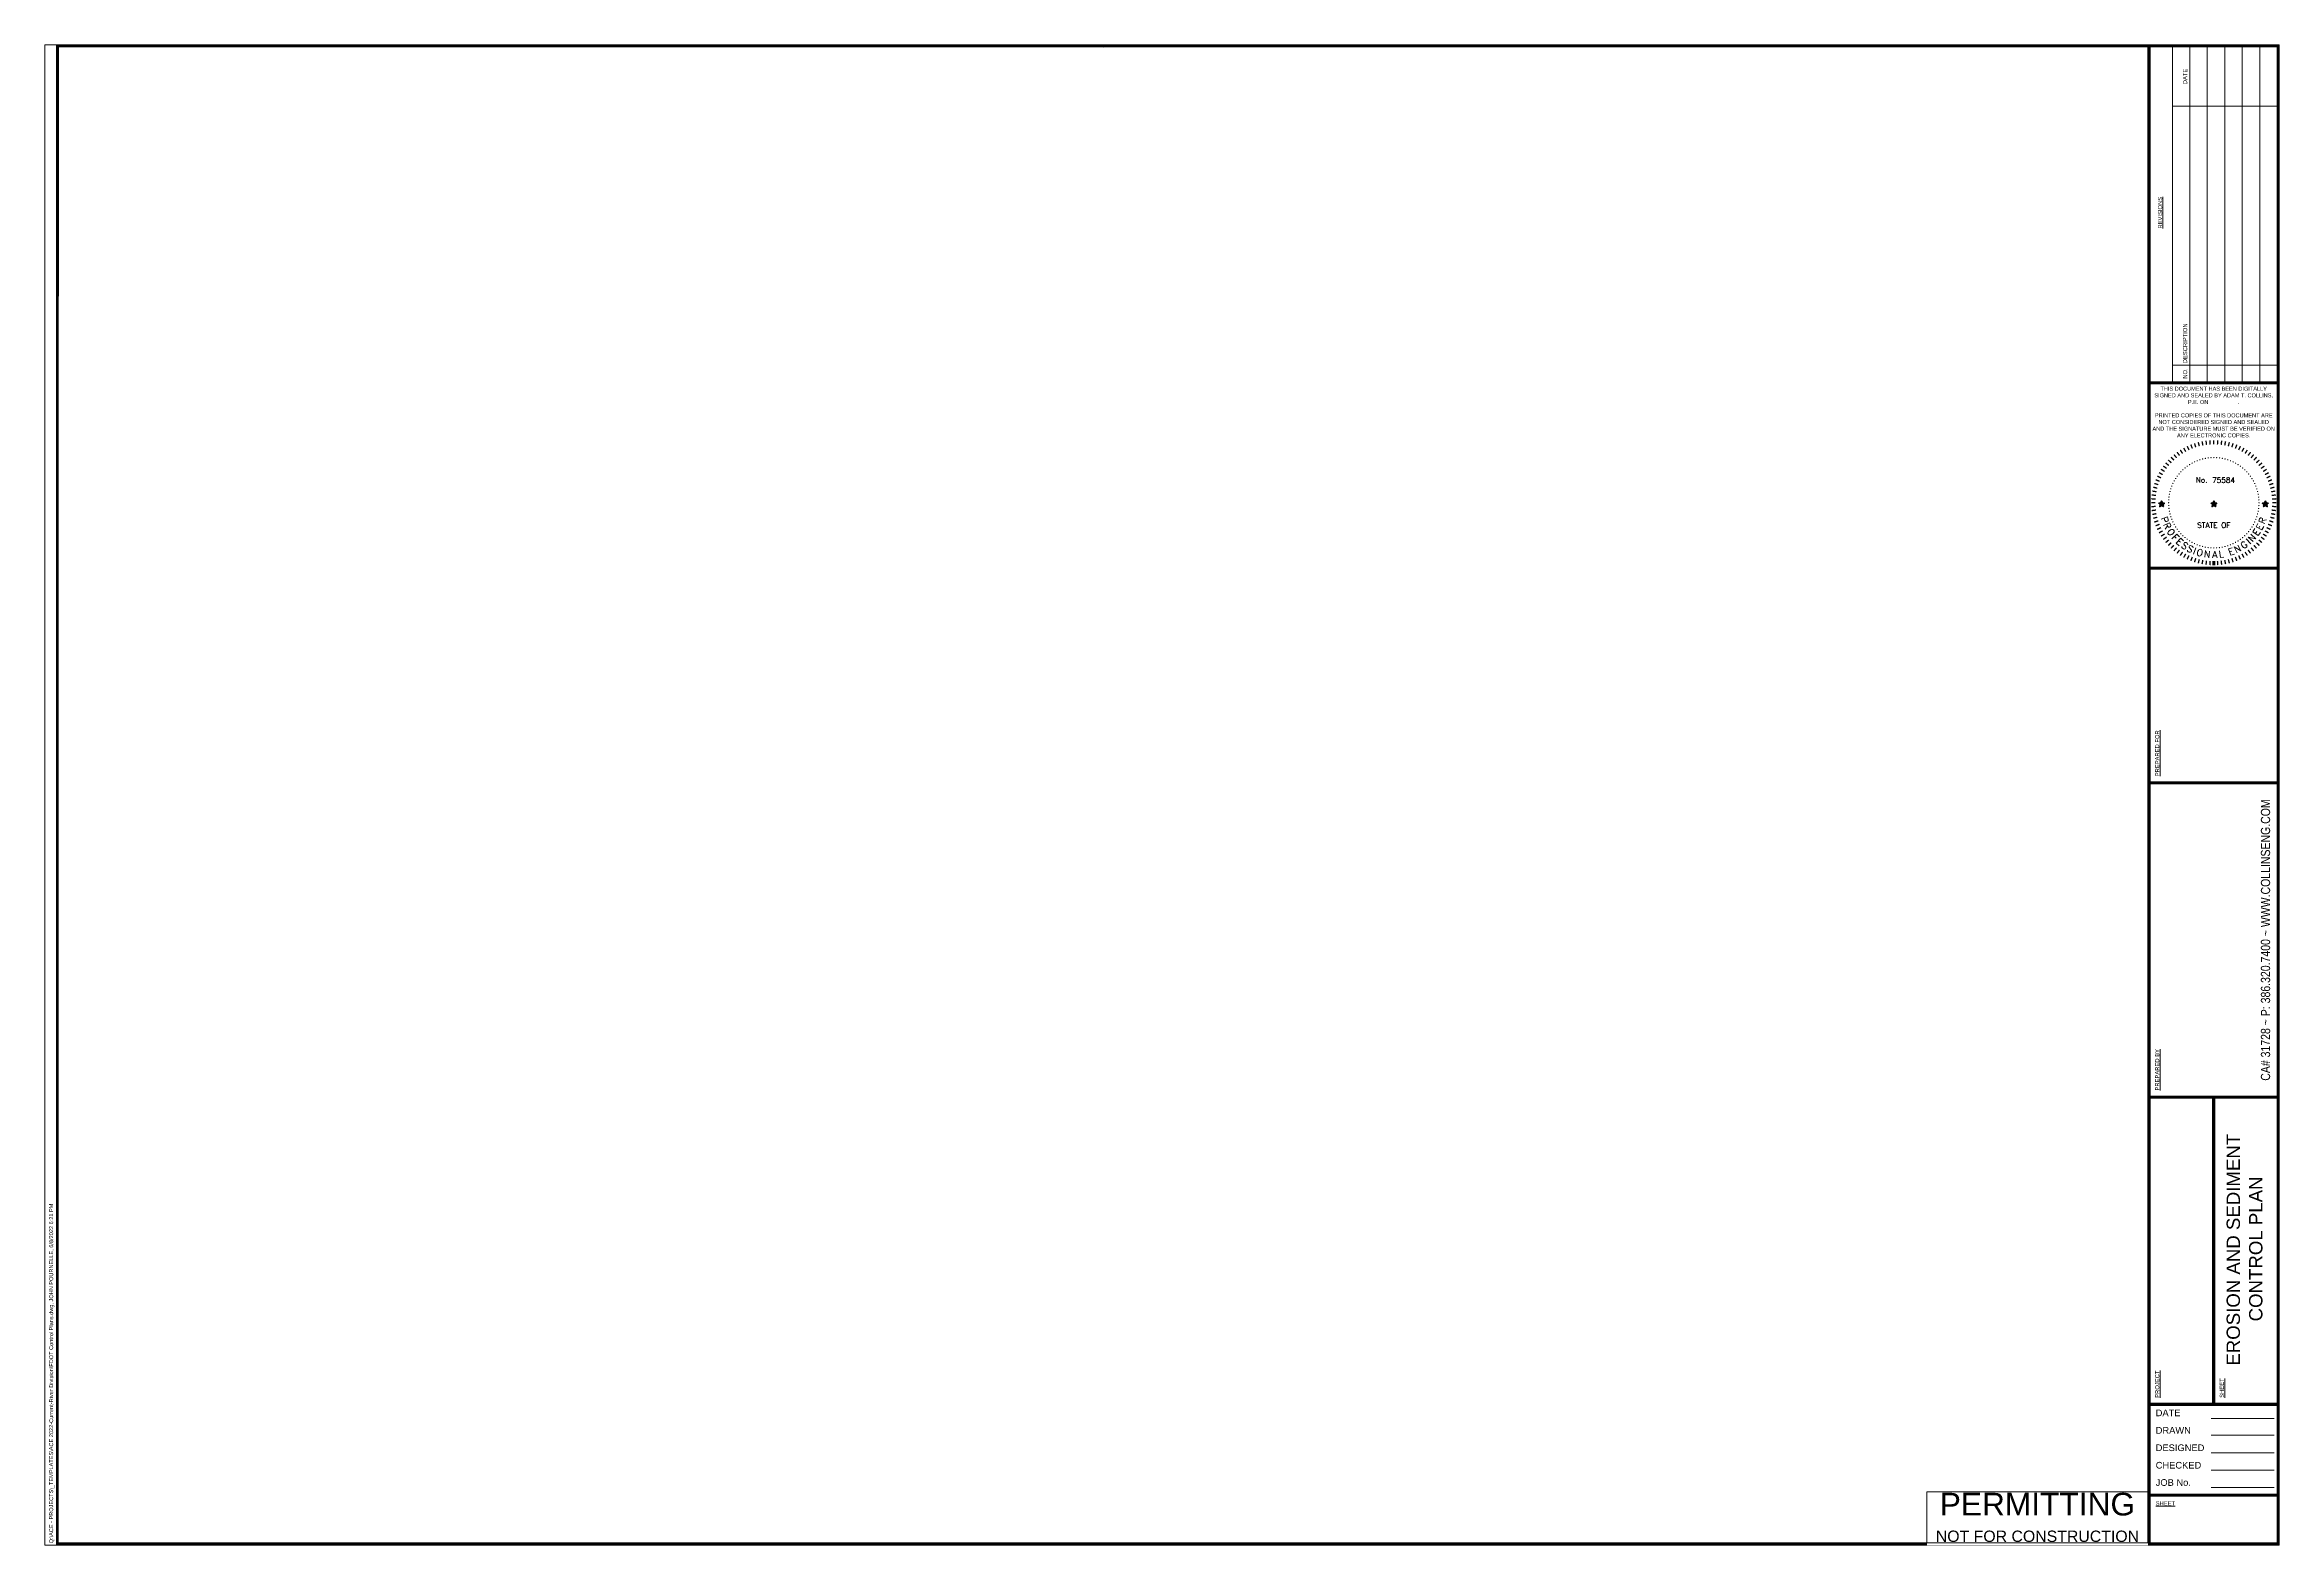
# Paper-space layout 'FDOT CONTROL PLANS' of a CAD drawing. Header units: feet. Extents: x 0 to 33.5, y 0 to 22.5.
import ezdxf
from ezdxf.enums import TextEntityAlignment as Align

# ---------------------------------------------------------------- set-up
doc = ezdxf.new("R2010")
doc.units = ezdxf.units.FT
doc.header["$MEASUREMENT"] = 0
doc.layers.get('Defpoints').update_dxf_attribs({"lineweight": 9})
for name, color, linetype, lineweight in [('C-ANNO-TTBL-LINE-THCK', 5, 'Continuous', 35), ('C-ANNO-TTBL-LINE-THIN', 5, 'Continuous', 15), ('C-ANNO-TTBL-STMP-EOR_PE', 6, 'Continuous', 35), ('C-ANNO-TTBL-STMP-PRMT', 12, 'Continuous', 15), ('C-ANNO-TTBL-TEXT-LARG', 7, 'Continuous', 35), ('C-ANNO-TTBL-TEXT-LARGE', 3, 'Continuous', 20), ('C-ANNO-TTBL-TEXT-MEDM', 7, 'Continuous', 30), ('C-ANNO-TTBL-TEXT-MISC', 7, 'Continuous', 15), ('C-ANNO-TTBL-TEXT-SMALL', 1, 'Continuous', 15), ('C-ANNO-TTBL-TEXTPLOT-STMP', 7, 'Continuous', 15)]:
    doc.layers.add(name, color=color, linetype=linetype, lineweight=lineweight)
doc.layers.add('C-ANNO-TTBL-STAMP-EOR', color=7, linetype='Continuous')
doc.layers.add('VPORT', color=7, linetype='Continuous')
doc.styles.add('ACE-B-ANNO-TB-EOR', font='simplex.shx', dxfattribs={"height": 0.06})
doc.styles.add('ACE-C-LITE', font='ARIALNI.TTF', dxfattribs={"width": 1.1})
doc.styles.add('ACE-C-TTBL', font='arial.ttf', dxfattribs={"height": 0.06})
doc.styles.add('General Text', font='arial.ttf', dxfattribs={"height": 0.06})

# ---------------------------------------------------------------- blocks, each defined once
blk = doc.blocks.new('ACE-TITLEBLOCK-24x36-2022')
at = {"layer": 'C-ANNO-TTBL-STMP-EOR_PE'}
h = blk.add_hatch(color=256, dxfattribs=at)
edge = h.paths.add_edge_path()
edge.add_arc((32.025, 16.095), 0.01, 0, 360)
h = blk.add_hatch(color=256, dxfattribs=at)
edge = h.paths.add_edge_path()
edge.add_arc((32.055, 16.125), 0.01, 0, 360)
h = blk.add_hatch(color=256, dxfattribs=at)
edge = h.paths.add_edge_path()
edge.add_arc((32.087, 16.153), 0.01, 0, 360)
h = blk.add_hatch(color=256, dxfattribs=at)
edge = h.paths.add_edge_path()
edge.add_arc((32.12, 16.179), 0.01, 0, 360)
h = blk.add_hatch(color=256, dxfattribs=at)
edge = h.paths.add_edge_path()
edge.add_arc((32.156, 16.203), 0.01, 0, 360)
h = blk.add_hatch(color=256, dxfattribs=at)
edge = h.paths.add_edge_path()
edge.add_arc((32.192, 16.225), 0.01, 0, 360)
h = blk.add_hatch(color=256, dxfattribs=at)
edge = h.paths.add_edge_path()
edge.add_arc((32.23, 16.244), 0.01, 0, 360)
h = blk.add_hatch(color=256, dxfattribs=at)
edge = h.paths.add_edge_path()
edge.add_arc((32.269, 16.261), 0.01, 0, 360)
h = blk.add_hatch(color=256, dxfattribs=at)
edge = h.paths.add_edge_path()
edge.add_arc((32.309, 16.275), 0.01, 0, 360)
h = blk.add_hatch(color=256, dxfattribs=at)
edge = h.paths.add_edge_path()
edge.add_arc((32.35, 16.287), 0.01, 0, 360)
h = blk.add_hatch(color=256, dxfattribs=at)
edge = h.paths.add_edge_path()
edge.add_arc((32.392, 16.296), 0.01, 0, 360)
h = blk.add_hatch(color=256, dxfattribs=at)
edge = h.paths.add_edge_path()
edge.add_arc((32.434, 16.303), 0.01, 0, 360)
h = blk.add_hatch(color=256, dxfattribs=at)
edge = h.paths.add_edge_path()
edge.add_arc((32.476, 16.307), 0.01, 0, 360)
h = blk.add_hatch(color=256, dxfattribs=at)
edge = h.paths.add_edge_path()
edge.add_arc((32.519, 16.308), 0.01, 0, 360)
h = blk.add_hatch(color=256, dxfattribs=at)
edge = h.paths.add_edge_path()
edge.add_arc((32.561, 16.307), 0.01, 0, 360)
h = blk.add_hatch(color=256, dxfattribs=at)
edge = h.paths.add_edge_path()
edge.add_arc((32.604, 16.303), 0.01, 0, 360)
h = blk.add_hatch(color=256, dxfattribs=at)
edge = h.paths.add_edge_path()
edge.add_arc((32.646, 16.296), 0.01, 0, 360)
h = blk.add_hatch(color=256, dxfattribs=at)
edge = h.paths.add_edge_path()
edge.add_arc((32.687, 16.287), 0.01, 0, 360)
h = blk.add_hatch(color=256, dxfattribs=at)
edge = h.paths.add_edge_path()
edge.add_arc((32.728, 16.275), 0.01, 0, 360)
h = blk.add_hatch(color=256, dxfattribs=at)
edge = h.paths.add_edge_path()
edge.add_arc((32.768, 16.26), 0.01, 0, 360)
h = blk.add_hatch(color=256, dxfattribs=at)
edge = h.paths.add_edge_path()
edge.add_arc((32.807, 16.243), 0.01, 0, 360)
h = blk.add_hatch(color=256, dxfattribs=at)
edge = h.paths.add_edge_path()
edge.add_arc((32.845, 16.224), 0.01, 0, 360)
h = blk.add_hatch(color=256, dxfattribs=at)
edge = h.paths.add_edge_path()
edge.add_arc((32.882, 16.202), 0.01, 0, 360)
h = blk.add_hatch(color=256, dxfattribs=at)
edge = h.paths.add_edge_path()
edge.add_arc((32.917, 16.178), 0.01, 0, 360)
h = blk.add_hatch(color=256, dxfattribs=at)
edge = h.paths.add_edge_path()
edge.add_arc((32.95, 16.152), 0.01, 0, 360)
h = blk.add_hatch(color=256, dxfattribs=at)
edge = h.paths.add_edge_path()
edge.add_arc((32.982, 16.124), 0.01, 0, 360)
h = blk.add_hatch(color=256, dxfattribs=at)
edge = h.paths.add_edge_path()
edge.add_arc((33.012, 16.094), 0.01, 0, 360)
h = blk.add_hatch(color=256, dxfattribs=at)
edge = h.paths.add_edge_path()
edge.add_arc((31.853, 15.758), 0.01, 0, 360)
h = blk.add_hatch(color=256, dxfattribs=at)
edge = h.paths.add_edge_path()
edge.add_arc((31.862, 15.8), 0.01, 0, 360)
h = blk.add_hatch(color=256, dxfattribs=at)
edge = h.paths.add_edge_path()
edge.add_arc((31.874, 15.841), 0.01, 0, 360)
h = blk.add_hatch(color=256, dxfattribs=at)
edge = h.paths.add_edge_path()
edge.add_arc((31.888, 15.881), 0.01, 0, 360)
h = blk.add_hatch(color=256, dxfattribs=at)
edge = h.paths.add_edge_path()
edge.add_arc((31.905, 15.92), 0.01, 0, 360)
h = blk.add_hatch(color=256, dxfattribs=at)
edge = h.paths.add_edge_path()
edge.add_arc((31.925, 15.958), 0.01, 0, 360)
h = blk.add_hatch(color=256, dxfattribs=at)
edge = h.paths.add_edge_path()
edge.add_arc((31.946, 15.994), 0.01, 0, 360)
h = blk.add_hatch(color=256, dxfattribs=at)
edge = h.paths.add_edge_path()
edge.add_arc((31.97, 16.029), 0.01, 0, 360)
h = blk.add_hatch(color=256, dxfattribs=at)
edge = h.paths.add_edge_path()
edge.add_arc((31.997, 16.063), 0.01, 0, 360)
h = blk.add_hatch(color=256, dxfattribs=at)
edge = h.paths.add_edge_path()
edge.add_arc((33.04, 16.062), 0.01, 0, 360)
h = blk.add_hatch(color=256, dxfattribs=at)
edge = h.paths.add_edge_path()
edge.add_arc((33.067, 16.028), 0.01, 0, 360)
h = blk.add_hatch(color=256, dxfattribs=at)
edge = h.paths.add_edge_path()
edge.add_arc((33.09, 15.993), 0.01, 0, 360)
h = blk.add_hatch(color=256, dxfattribs=at)
edge = h.paths.add_edge_path()
edge.add_arc((33.112, 15.957), 0.01, 0, 360)
h = blk.add_hatch(color=256, dxfattribs=at)
edge = h.paths.add_edge_path()
edge.add_arc((33.131, 15.919), 0.01, 0, 360)
h = blk.add_hatch(color=256, dxfattribs=at)
edge = h.paths.add_edge_path()
edge.add_arc((33.148, 15.88), 0.01, 0, 360)
h = blk.add_hatch(color=256, dxfattribs=at)
edge = h.paths.add_edge_path()
edge.add_arc((33.163, 15.839), 0.01, 0, 360)
h = blk.add_hatch(color=256, dxfattribs=at)
edge = h.paths.add_edge_path()
edge.add_arc((33.174, 15.799), 0.01, 0, 360)
h = blk.add_hatch(color=256, dxfattribs=at)
edge = h.paths.add_edge_path()
edge.add_arc((33.184, 15.757), 0.01, 0, 360)
h = blk.add_hatch(color=256, dxfattribs=at)
h.dxf.hatch_style = 1
h.paths.add_polyline_path([(31.735, 15.648), (31.742, 15.619), (31.77, 15.622), (31.745, 15.605), (31.757, 15.579), (31.735, 15.598), (31.712, 15.579), (31.724, 15.605), (31.699, 15.622), (31.728, 15.619)], flags=16)
h.paths.add_polyline_path([(31.735, 15.588), (31.707, 15.573), (31.715, 15.603), (31.692, 15.624), (31.722, 15.627), (31.735, 15.655), (31.747, 15.627), (31.778, 15.624), (31.755, 15.603), (31.762, 15.573)])
h = blk.add_hatch(color=256, dxfattribs=at)
edge = h.paths.add_edge_path()
edge.add_arc((31.841, 15.631), 0.01, 0, 360)
h = blk.add_hatch(color=256, dxfattribs=at)
edge = h.paths.add_edge_path()
edge.add_arc((31.842, 15.674), 0.01, 0, 360)
h = blk.add_hatch(color=256, dxfattribs=at)
edge = h.paths.add_edge_path()
edge.add_arc((31.842, 15.589), 0.01, 0, 360)
h = blk.add_hatch(color=256, dxfattribs=at)
edge = h.paths.add_edge_path()
edge.add_arc((31.846, 15.716), 0.01, 0, 360)
h = blk.add_hatch(color=256, dxfattribs=at)
edge = h.paths.add_edge_path()
edge.add_arc((31.846, 15.546), 0.01, 0, 360)
h = blk.add_hatch(color=256, dxfattribs=at)
edge = h.paths.add_edge_path()
edge.add_arc((31.853, 15.504), 0.01, 0, 360)
h = blk.add_hatch(color=256, dxfattribs=at)
edge = h.paths.add_edge_path()
edge.add_arc((31.862, 15.463), 0.01, 0, 360)
h = blk.add_hatch(color=256, dxfattribs=at)
edge = h.paths.add_edge_path()
edge.add_arc((31.874, 15.422), 0.01, 0, 360)
h = blk.add_hatch(color=256, dxfattribs=at)
h.dxf.hatch_style = 1
h.paths.add_polyline_path([(32.519, 15.648), (32.526, 15.619), (32.555, 15.622), (32.53, 15.605), (32.542, 15.579), (32.519, 15.598), (32.497, 15.579), (32.509, 15.605), (32.484, 15.622), (32.512, 15.619)], flags=16)
h.paths.add_polyline_path([(32.519, 15.588), (32.492, 15.573), (32.499, 15.603), (32.476, 15.624), (32.507, 15.627), (32.519, 15.655), (32.532, 15.627), (32.562, 15.624), (32.539, 15.603), (32.547, 15.573)])
h = blk.add_hatch(color=256, dxfattribs=at)
edge = h.paths.add_edge_path()
edge.add_arc((33.162, 15.421), 0.01, 0, 360)
h = blk.add_hatch(color=256, dxfattribs=at)
edge = h.paths.add_edge_path()
edge.add_arc((33.174, 15.462), 0.01, 0, 360)
h = blk.add_hatch(color=256, dxfattribs=at)
edge = h.paths.add_edge_path()
edge.add_arc((33.184, 15.503), 0.01, 0, 360)
h = blk.add_hatch(color=256, dxfattribs=at)
edge = h.paths.add_edge_path()
edge.add_arc((33.19, 15.715), 0.01, 0, 360)
h = blk.add_hatch(color=256, dxfattribs=at)
edge = h.paths.add_edge_path()
edge.add_arc((33.19, 15.545), 0.01, 0, 360)
h = blk.add_hatch(color=256, dxfattribs=at)
edge = h.paths.add_edge_path()
edge.add_arc((33.194, 15.673), 0.01, 0, 360)
h = blk.add_hatch(color=256, dxfattribs=at)
edge = h.paths.add_edge_path()
edge.add_arc((33.194, 15.588), 0.01, 0, 360)
h = blk.add_hatch(color=256, dxfattribs=at)
edge = h.paths.add_edge_path()
edge.add_arc((33.196, 15.63), 0.01, 0, 360)
h = blk.add_hatch(color=256, dxfattribs=at)
h.dxf.hatch_style = 1
h.paths.add_polyline_path([(33.291, 15.648), (33.298, 15.619), (33.327, 15.622), (33.302, 15.605), (33.314, 15.579), (33.291, 15.598), (33.268, 15.579), (33.28, 15.605), (33.255, 15.622), (33.284, 15.619)], flags=16)
h.paths.add_polyline_path([(33.291, 15.588), (33.264, 15.573), (33.271, 15.603), (33.248, 15.624), (33.279, 15.627), (33.291, 15.655), (33.304, 15.627), (33.334, 15.624), (33.311, 15.603), (33.318, 15.573)])
h = blk.add_hatch(color=256, dxfattribs=at)
edge = h.paths.add_edge_path()
edge.add_arc((31.888, 15.382), 0.01, 0, 360)
h = blk.add_hatch(color=256, dxfattribs=at)
edge = h.paths.add_edge_path()
edge.add_arc((31.905, 15.343), 0.01, 0, 360)
h = blk.add_hatch(color=256, dxfattribs=at)
edge = h.paths.add_edge_path()
edge.add_arc((31.924, 15.305), 0.01, 0, 360)
h = blk.add_hatch(color=256, dxfattribs=at)
edge = h.paths.add_edge_path()
edge.add_arc((31.946, 15.268), 0.01, 0, 360)
h = blk.add_hatch(color=256, dxfattribs=at)
edge = h.paths.add_edge_path()
edge.add_arc((31.97, 15.233), 0.01, 0, 360)
h = blk.add_hatch(color=256, dxfattribs=at)
edge = h.paths.add_edge_path()
edge.add_arc((31.996, 15.199), 0.01, 0, 360)
h = blk.add_hatch(color=256, dxfattribs=at)
edge = h.paths.add_edge_path()
edge.add_arc((32.024, 15.167), 0.01, 0, 360)
h = blk.add_hatch(color=256, dxfattribs=at)
edge = h.paths.add_edge_path()
edge.add_arc((32.054, 15.137), 0.01, 0, 360)
h = blk.add_hatch(color=256, dxfattribs=at)
edge = h.paths.add_edge_path()
edge.add_arc((32.086, 15.109), 0.01, 0, 360)
h = blk.add_hatch(color=256, dxfattribs=at)
edge = h.paths.add_edge_path()
edge.add_arc((32.119, 15.083), 0.01, 0, 360)
h = blk.add_hatch(color=256, dxfattribs=at)
edge = h.paths.add_edge_path()
edge.add_arc((32.916, 15.082), 0.01, 0, 360)
h = blk.add_hatch(color=256, dxfattribs=at)
edge = h.paths.add_edge_path()
edge.add_arc((32.95, 15.108), 0.01, 0, 360)
h = blk.add_hatch(color=256, dxfattribs=at)
edge = h.paths.add_edge_path()
edge.add_arc((32.981, 15.136), 0.01, 0, 360)
h = blk.add_hatch(color=256, dxfattribs=at)
edge = h.paths.add_edge_path()
edge.add_arc((33.012, 15.166), 0.01, 0, 360)
h = blk.add_hatch(color=256, dxfattribs=at)
edge = h.paths.add_edge_path()
edge.add_arc((33.04, 15.198), 0.01, 0, 360)
h = blk.add_hatch(color=256, dxfattribs=at)
edge = h.paths.add_edge_path()
edge.add_arc((33.066, 15.232), 0.01, 0, 360)
h = blk.add_hatch(color=256, dxfattribs=at)
edge = h.paths.add_edge_path()
edge.add_arc((33.09, 15.267), 0.01, 0, 360)
h = blk.add_hatch(color=256, dxfattribs=at)
edge = h.paths.add_edge_path()
edge.add_arc((33.112, 15.304), 0.01, 0, 360)
h = blk.add_hatch(color=256, dxfattribs=at)
edge = h.paths.add_edge_path()
edge.add_arc((33.131, 15.342), 0.01, 0, 360)
h = blk.add_hatch(color=256, dxfattribs=at)
edge = h.paths.add_edge_path()
edge.add_arc((33.148, 15.381), 0.01, 0, 360)
h = blk.add_hatch(color=256, dxfattribs=at)
edge = h.paths.add_edge_path()
edge.add_arc((32.155, 15.059), 0.01, 0, 360)
h = blk.add_hatch(color=256, dxfattribs=at)
edge = h.paths.add_edge_path()
edge.add_arc((32.191, 15.037), 0.01, 0, 360)
h = blk.add_hatch(color=256, dxfattribs=at)
edge = h.paths.add_edge_path()
edge.add_arc((32.229, 15.018), 0.01, 0, 360)
h = blk.add_hatch(color=256, dxfattribs=at)
edge = h.paths.add_edge_path()
edge.add_arc((32.268, 15.001), 0.01, 0, 360)
h = blk.add_hatch(color=256, dxfattribs=at)
edge = h.paths.add_edge_path()
edge.add_arc((32.308, 14.987), 0.01, 0, 360)
h = blk.add_hatch(color=256, dxfattribs=at)
edge = h.paths.add_edge_path()
edge.add_arc((32.349, 14.975), 0.01, 0, 360)
h = blk.add_hatch(color=256, dxfattribs=at)
edge = h.paths.add_edge_path()
edge.add_arc((32.391, 14.965), 0.01, 0, 360)
h = blk.add_hatch(color=256, dxfattribs=at)
edge = h.paths.add_edge_path()
edge.add_arc((32.433, 14.959), 0.01, 0, 360)
h = blk.add_hatch(color=256, dxfattribs=at)
edge = h.paths.add_edge_path()
edge.add_arc((32.475, 14.955), 0.01, 0, 360)
h = blk.add_hatch(color=256, dxfattribs=at)
edge = h.paths.add_edge_path()
edge.add_arc((32.518, 14.953), 0.01, 0, 360)
h = blk.add_hatch(color=256, dxfattribs=at)
edge = h.paths.add_edge_path()
edge.add_arc((32.56, 14.954), 0.01, 0, 360)
h = blk.add_hatch(color=256, dxfattribs=at)
edge = h.paths.add_edge_path()
edge.add_arc((32.602, 14.958), 0.01, 0, 360)
h = blk.add_hatch(color=256, dxfattribs=at)
edge = h.paths.add_edge_path()
edge.add_arc((32.645, 14.965), 0.01, 0, 360)
h = blk.add_hatch(color=256, dxfattribs=at)
edge = h.paths.add_edge_path()
edge.add_arc((32.686, 14.974), 0.01, 0, 360)
h = blk.add_hatch(color=256, dxfattribs=at)
edge = h.paths.add_edge_path()
edge.add_arc((32.727, 14.986), 0.01, 0, 360)
h = blk.add_hatch(color=256, dxfattribs=at)
edge = h.paths.add_edge_path()
edge.add_arc((32.767, 15.001), 0.01, 0, 360)
h = blk.add_hatch(color=256, dxfattribs=at)
edge = h.paths.add_edge_path()
edge.add_arc((32.806, 15.017), 0.01, 0, 360)
h = blk.add_hatch(color=256, dxfattribs=at)
edge = h.paths.add_edge_path()
edge.add_arc((32.844, 15.037), 0.01, 0, 360)
h = blk.add_hatch(color=256, dxfattribs=at)
edge = h.paths.add_edge_path()
edge.add_arc((32.881, 15.058), 0.01, 0, 360)
at = {"layer": 'C-ANNO-TTBL-LINE-THCK', "const_width": 0.0314}
blk.add_lwpolyline([(0.187, 0.016), (33.484, 0.016), (33.484, 22.484), (0.187, 22.484)], close=True, dxfattribs=at)
for points in [[(31.547, 22.484), (31.547, 0.016)], [(31.547, 17.428), (33.484, 17.428)], [(31.547, 14.649), (33.484, 14.649)], [(33.469, 11.429), (31.563, 11.429)], [(31.563, 6.717), (33.469, 6.717)], [(32.516, 6.717), (32.516, 2.11)], [(31.563, 2.11), (33.469, 2.11)], [(31.563, 0.749), (33.469, 0.749)]]:
    blk.add_lwpolyline(points, dxfattribs=at)
at = {"layer": 'C-ANNO-TTBL-LINE-THIN'}
for p, q in [((31.897, 17.428), (31.897, 22.469)), ((32.159, 17.428), (32.159, 22.469)), ((32.421, 17.428), (32.421, 22.469)), ((32.682, 17.428), (32.682, 22.469)), ((32.945, 17.428), (32.945, 22.469)), ((33.206, 17.428), (33.206, 22.469)), ((31.897, 21.578), (33.468, 21.578)), ((32.479, 1.9), (33.425, 1.9)), ((32.479, 1.65), (33.425, 1.65)), ((32.479, 1.385), (33.425, 1.385)), ((32.479, 1.123), (33.425, 1.123)), ((32.479, 0.865), (33.425, 0.865))]:
    blk.add_line(p, q, dxfattribs=at)
blk.add_lwpolyline([(31.897, 17.693), (33.468, 17.693)], dxfattribs=at)
at = {"layer": 'C-ANNO-TTBL-STMP-EOR_PE'}
for p, q in [((32.508, 14.693), (32.508, 14.756)), ((32.518, 14.693), (32.518, 14.756)), ((32.528, 14.693), (32.528, 14.756))]:
    blk.add_line(p, q, dxfattribs=at)
for points in [[(31.735, 15.588), (31.707, 15.573), (31.715, 15.603), (31.692, 15.624), (31.722, 15.627), (31.735, 15.655), (31.747, 15.627), (31.778, 15.624), (31.755, 15.603), (31.762, 15.573), (31.735, 15.588)], [(32.519, 15.588), (32.492, 15.573), (32.499, 15.603), (32.476, 15.624), (32.507, 15.627), (32.519, 15.655), (32.532, 15.627), (32.562, 15.624), (32.539, 15.603), (32.547, 15.573), (32.519, 15.588)], [(33.291, 15.588), (33.264, 15.573), (33.271, 15.603), (33.248, 15.624), (33.279, 15.627), (33.291, 15.655), (33.304, 15.627), (33.334, 15.624), (33.311, 15.603), (33.318, 15.573), (33.291, 15.588)]]:
    blk.add_lwpolyline(points, dxfattribs=at)
for points in [[(31.735, 15.648), (31.742, 15.619), (31.77, 15.622), (31.745, 15.605), (31.757, 15.579), (31.735, 15.598), (31.712, 15.579), (31.724, 15.605), (31.699, 15.622), (31.728, 15.619)], [(32.519, 15.648), (32.526, 15.619), (32.555, 15.622), (32.53, 15.605), (32.542, 15.579), (32.519, 15.598), (32.497, 15.579), (32.509, 15.605), (32.484, 15.622), (32.512, 15.619)], [(33.291, 15.648), (33.298, 15.619), (33.327, 15.622), (33.302, 15.605), (33.314, 15.579), (33.291, 15.598), (33.268, 15.579), (33.28, 15.605), (33.255, 15.622), (33.284, 15.619)]]:
    blk.add_lwpolyline(points, close=True, dxfattribs=at)
at = {"layer": 'C-ANNO-TTBL-STMP-EOR_PE', "extrusion": (0, 0, -1)}
for points in [[(-32.058, 16.375), (-32.041, 16.364), (-32.024, 16.428), (-32.007, 16.417)], [(-32.106, 16.402), (-32.088, 16.393), (-32.075, 16.457), (-32.058, 16.447)], [(-32.155, 16.427), (-32.137, 16.418), (-32.128, 16.483), (-32.11, 16.475)], [(-32.205, 16.448), (-32.187, 16.441), (-32.183, 16.506), (-32.164, 16.499)], [(-32.257, 16.466), (-32.238, 16.46), (-32.238, 16.525), (-32.219, 16.519)], [(-32.31, 16.481), (-32.291, 16.476), (-32.295, 16.541), (-32.275, 16.536)], [(-32.364, 16.492), (-32.344, 16.488), (-32.352, 16.553), (-32.333, 16.55)], [(-32.419, 16.5), (-32.399, 16.498), (-32.411, 16.562), (-32.391, 16.559)], [(-32.473, 16.505), (-32.453, 16.503), (-32.469, 16.567), (-32.449, 16.566)], [(-31.756, 16.061), (-31.747, 16.043), (-31.702, 16.091), (-31.692, 16.074)], [(-31.785, 16.108), (-31.774, 16.091), (-31.732, 16.142), (-31.721, 16.125)], [(-31.816, 16.153), (-31.804, 16.137), (-31.766, 16.19), (-31.754, 16.174)], [(-31.85, 16.196), (-31.838, 16.181), (-31.802, 16.236), (-31.789, 16.221)], [(-31.887, 16.237), (-31.873, 16.222), (-31.842, 16.28), (-31.828, 16.265)], [(-31.927, 16.276), (-31.912, 16.262), (-31.884, 16.321), (-31.869, 16.307)], [(-31.968, 16.311), (-31.953, 16.299), (-31.928, 16.359), (-31.913, 16.347)], [(-32.012, 16.345), (-31.996, 16.333), (-31.975, 16.395), (-31.959, 16.383)], [(-33.163, 16.222), (-33.149, 16.237), (-33.208, 16.265), (-33.195, 16.28)], [(-33.199, 16.181), (-33.186, 16.196), (-33.247, 16.22), (-33.234, 16.236)], [(-33.232, 16.137), (-33.22, 16.153), (-33.283, 16.173), (-33.271, 16.19)], [(-33.262, 16.091), (-33.252, 16.108), (-33.315, 16.124), (-33.304, 16.141)], [(-33.29, 16.043), (-33.28, 16.061), (-33.345, 16.073), (-33.335, 16.091)], [(-31.651, 15.75), (-31.649, 15.73), (-31.589, 15.758), (-31.587, 15.738)], [(-31.661, 15.805), (-31.657, 15.785), (-31.599, 15.816), (-31.595, 15.797)], [(-31.673, 15.858), (-31.668, 15.839), (-31.613, 15.874), (-31.608, 15.854)], [(-31.689, 15.911), (-31.683, 15.892), (-31.63, 15.93), (-31.623, 15.911)], [(-31.708, 15.962), (-31.701, 15.943), (-31.65, 15.985), (-31.643, 15.966)], [(-31.731, 16.012), (-31.722, 15.994), (-31.674, 16.039), (-31.666, 16.021)], [(-33.314, 15.994), (-33.306, 16.012), (-33.371, 16.021), (-33.362, 16.039)], [(-33.335, 15.943), (-33.328, 15.962), (-33.394, 15.966), (-33.386, 15.985)], [(-33.353, 15.891), (-33.347, 15.911), (-33.413, 15.911), (-33.407, 15.93)], [(-33.368, 15.838), (-33.363, 15.858), (-33.429, 15.854), (-33.424, 15.873)], [(-33.38, 15.785), (-33.376, 15.804), (-33.441, 15.796), (-33.437, 15.816)], [(-33.388, 15.73), (-33.385, 15.75), (-33.449, 15.738), (-33.447, 15.758)], [(-31.643, 15.641), (-31.643, 15.621), (-31.581, 15.641), (-31.581, 15.621)], [(-31.645, 15.696), (-31.644, 15.676), (-31.583, 15.7), (-31.582, 15.68)], [(-33.392, 15.675), (-33.391, 15.696), (-33.454, 15.679), (-33.453, 15.7)], [(-33.393, 15.62), (-33.393, 15.641), (-33.456, 15.62), (-33.456, 15.641)], [(-31.912, 15), (-31.926, 14.986), (-31.869, 14.954), (-31.884, 14.94)], [(-31.953, 14.963), (-31.968, 14.95), (-31.913, 14.915), (-31.928, 14.902)], [(-31.996, 14.929), (-32.012, 14.917), (-31.959, 14.878), (-31.975, 14.866)], [(-32.041, 14.897), (-32.058, 14.886), (-32.007, 14.845), (-32.024, 14.834)], [(-32.088, 14.869), (-32.105, 14.859), (-32.058, 14.814), (-32.075, 14.804)], [(-32.136, 14.843), (-32.155, 14.835), (-32.11, 14.787), (-32.128, 14.778)], [(-32.187, 14.821), (-32.205, 14.813), (-32.164, 14.763), (-32.182, 14.755)], [(-32.238, 14.802), (-32.257, 14.795), (-32.219, 14.742), (-32.238, 14.736)], [(-32.291, 14.786), (-32.31, 14.781), (-32.275, 14.725), (-32.295, 14.72)], [(-32.344, 14.773), (-32.364, 14.769), (-32.332, 14.712), (-32.352, 14.708)], [(-32.398, 14.764), (-32.418, 14.761), (-32.391, 14.702), (-32.411, 14.699)], [(-32.453, 14.758), (-32.473, 14.757), (-32.449, 14.696), (-32.469, 14.694)], [(-32.563, 14.757), (-32.583, 14.758), (-32.567, 14.694), (-32.587, 14.696)], [(-32.726, 14.781), (-32.745, 14.786), (-32.741, 14.72), (-32.761, 14.725)], [(-33.11, 14.986), (-33.124, 15), (-33.152, 14.94), (-33.167, 14.954)]]:
    blk.add_solid(points, dxfattribs=at)
at = {"layer": 'C-ANNO-TTBL-STMP-EOR_PE'}
for points in [[(32.528, 16.506), (32.508, 16.506), (32.528, 16.568), (32.508, 16.568)], [(32.583, 16.503), (32.563, 16.505), (32.587, 16.566), (32.567, 16.567)], [(32.638, 16.498), (32.618, 16.5), (32.646, 16.559), (32.626, 16.562)], [(32.692, 16.488), (32.672, 16.492), (32.704, 16.55), (32.684, 16.553)], [(32.746, 16.476), (32.726, 16.481), (32.761, 16.536), (32.742, 16.541)], [(32.798, 16.46), (32.779, 16.466), (32.818, 16.519), (32.798, 16.525)], [(32.85, 16.44), (32.831, 16.448), (32.873, 16.499), (32.854, 16.506)], [(32.9, 16.418), (32.882, 16.427), (32.927, 16.475), (32.908, 16.483)], [(32.949, 16.393), (32.931, 16.402), (32.979, 16.447), (32.961, 16.457)], [(32.996, 16.364), (32.979, 16.375), (33.029, 16.417), (33.012, 16.428)], [(33.041, 16.333), (33.024, 16.344), (33.077, 16.383), (33.061, 16.395)], [(33.084, 16.298), (33.068, 16.311), (33.124, 16.347), (33.108, 16.359)], [(33.125, 16.262), (33.11, 16.275), (33.167, 16.307), (33.153, 16.321)], [(31.644, 15.586), (31.645, 15.566), (31.582, 15.582), (31.583, 15.562)], [(31.649, 15.531), (31.651, 15.511), (31.587, 15.523), (31.589, 15.503)], [(31.657, 15.477), (31.66, 15.457), (31.595, 15.465), (31.599, 15.445)], [(31.668, 15.423), (31.673, 15.403), (31.608, 15.407), (31.613, 15.388)], [(33.363, 15.403), (33.368, 15.423), (33.424, 15.388), (33.429, 15.407)], [(33.376, 15.457), (33.38, 15.477), (33.437, 15.445), (33.441, 15.465)], [(33.385, 15.511), (33.388, 15.531), (33.447, 15.503), (33.449, 15.523)], [(33.391, 15.566), (33.392, 15.586), (33.453, 15.562), (33.454, 15.582)], [(31.683, 15.37), (31.689, 15.351), (31.623, 15.351), (31.63, 15.331)], [(31.701, 15.318), (31.708, 15.299), (31.643, 15.295), (31.65, 15.276)], [(31.722, 15.267), (31.731, 15.249), (31.666, 15.241), (31.674, 15.222)], [(31.746, 15.218), (31.756, 15.2), (31.692, 15.188), (31.701, 15.17)], [(31.774, 15.17), (31.785, 15.153), (31.721, 15.137), (31.732, 15.12)], [(31.804, 15.125), (31.816, 15.108), (31.754, 15.088), (31.766, 15.072)], [(31.837, 15.081), (31.85, 15.065), (31.789, 15.041), (31.802, 15.025)], [(33.186, 15.065), (33.199, 15.081), (33.234, 15.025), (33.247, 15.041)], [(33.22, 15.108), (33.232, 15.124), (33.271, 15.071), (33.282, 15.088)], [(33.251, 15.153), (33.262, 15.17), (33.304, 15.12), (33.315, 15.137)], [(33.28, 15.2), (33.29, 15.218), (33.335, 15.17), (33.344, 15.188)], [(33.306, 15.249), (33.314, 15.267), (33.362, 15.222), (33.371, 15.241)], [(33.328, 15.299), (33.335, 15.318), (33.386, 15.276), (33.393, 15.295)], [(33.347, 15.351), (33.353, 15.37), (33.407, 15.331), (33.413, 15.35)], [(31.873, 15.039), (31.887, 15.024), (31.828, 14.996), (31.842, 14.982)], [(32.508, 14.756), (32.528, 14.756), (32.508, 14.693), (32.528, 14.693)], [(32.618, 14.761), (32.638, 14.764), (32.626, 14.699), (32.646, 14.702)], [(32.672, 14.769), (32.692, 14.773), (32.684, 14.708), (32.704, 14.712)], [(32.779, 14.795), (32.798, 14.802), (32.798, 14.736), (32.817, 14.742)], [(32.831, 14.813), (32.85, 14.821), (32.854, 14.755), (32.873, 14.763)], [(32.881, 14.835), (32.9, 14.843), (32.908, 14.778), (32.926, 14.787)], [(32.931, 14.859), (32.948, 14.869), (32.961, 14.804), (32.979, 14.814)], [(32.978, 14.886), (32.995, 14.897), (33.012, 14.834), (33.029, 14.844)], [(33.024, 14.917), (33.041, 14.929), (33.061, 14.866), (33.077, 14.878)], [(33.068, 14.95), (33.084, 14.963), (33.108, 14.902), (33.123, 14.915)], [(33.149, 15.024), (33.163, 15.039), (33.195, 14.981), (33.208, 14.996)]]:
    blk.add_solid(points, dxfattribs=at)
at = {"layer": 'Defpoints'}
for points in [[(0, 22.5), (33.5, 22.5), (33.5, 0), (0, 0)], [(31.531, 22.469), (0.203, 22.469), (0.203, 0.031), (31.531, 0.031)], [(31.563, 0.031), (33.469, 0.031), (33.469, 22.469), (31.563, 22.469)]]:
    blk.add_lwpolyline(points, close=True, dxfattribs=at)
for points in [[(31.563, 17.444), (33.469, 17.444)], [(31.563, 17.412), (33.469, 17.412)], [(31.563, 14.665), (33.469, 14.665)], [(31.563, 14.633), (33.469, 14.633)], [(33.469, 11.445), (31.563, 11.445)], [(33.469, 11.414), (31.563, 11.414)], [(31.563, 6.733), (33.469, 6.733)], [(31.563, 6.701), (33.469, 6.701)], [(32.5, 6.701), (32.5, 2.126)], [(32.531, 6.701), (32.531, 2.126)], [(31.563, 2.126), (33.469, 2.126)], [(31.563, 2.094), (33.469, 2.094)], [(31.563, 0.764), (33.469, 0.764)], [(31.563, 0.733), (33.469, 0.733)]]:
    blk.add_lwpolyline(points, dxfattribs=at)
at = {"style": 'General Text'}
blk.add_attdef('SEAL_DATE', (31.915, 17.112), '', height=0.06, dxfattribs=at)
at = {"layer": 'C-ANNO-TTBL-STAMP-EOR', "insert": (32.516, 16.991), "char_height": 0.06, "width": 1.84343, "attachment_point": 5, "style": 'General Text'}
blk.add_mtext('THIS DOCUMENT HAS BEEN DIGITALLY SIGNED AND SEALED BY ADAM T. COLLINS, P.E. ON                   . {\\H0.33333x;\\P}\\PPRINTED COPIES OF THIS DOCUMENT ARE NOT CONSIDERED SIGNED AND SEALED AND THE SIGNATURE MUST BE VERIFIED ON ANY ELECTRONIC COPIES.', dxfattribs=at)
at = {"layer": 'C-ANNO-TTBL-STMP-EOR_PE', "style": 'ACE-B-ANNO-TB-EOR'}
blk.add_text('No.', height=0.08, dxfattribs=at).set_placement((32.249, 16.012), align=Align.TOP_LEFT)
for s, rotation, p in [('P', 289.4055, (31.737, 15.358)), ('R', 296.1458, (31.777, 15.262)), ('O', 303.9671, (31.836, 15.162)), ('F', 312.628, (31.905, 15.075)), ('E', 319.0783, (31.974, 15.007)), ('I', 43.6456, (33.072, 15.015)), ('N', 47.1788, (33.127, 15.07)), ('E', 55.4289, (33.198, 15.159)), ('E', 62.4712, (33.251, 15.246)), ('R', 69.5134, (33.295, 15.345)), ('S', 326.1206, (32.055, 14.945)), ('S', 333.193, (32.143, 14.893)), ('I', 340.2654, (32.216, 14.86)), ('O', 343.7986, (32.295, 14.834)), ('N', 352.4595, (32.412, 14.81)), ('A', 0.7097, (32.533, 14.803)), ('L', 8.4767, (32.637, 14.812)), ('E', 19.8191, (32.796, 14.851)), ('N', 26.8614, (32.895, 14.894)), ('G', 35.1115, (32.999, 14.957))]:
    blk.add_text(s, height=0.1, rotation=rotation, dxfattribs=at).set_placement(p, align=Align.CENTER)
blk.add_text('STATE OF', height=0.08, dxfattribs=at).set_placement((32.518, 15.334), align=Align.TOP_CENTER)
at = {"layer": 'C-ANNO-TTBL-STMP-EOR_PE', "insert": (32.493, 16.01), "char_height": 0.08, "width": 0.2956, "attachment_point": 1, "style": 'ACE-B-ANNO-TB-EOR'}
blk.add_mtext('75584', dxfattribs=at)
at = {"layer": 'C-ANNO-TTBL-TEXT-LARG', "insert": (33.294, 9.073), "char_height": 0.1375, "width": 4.6504, "attachment_point": 5, "rotation": 90, "style": 'ACE-C-LITE'}
blk.add_mtext('\\pt4.2625;{\\fArial Narrow|b0|i0|c0|p34;CA# 31728 ~ P: 386.320.7400 ~ WWW.COLLINSENG.COM    }', dxfattribs=at)
at = {"layer": 'C-ANNO-TTBL-TEXT-LARGE', "style": 'General Text'}
blk.add_attdef('SHEET_TITLE_001', (33.078, 3.971), '', height=0.2, rotation=90, dxfattribs=at)
blk.add_attdef('PROJECT_NAME', text='', height=0.2, rotation=90, dxfattribs=at).set_placement((32.031, 4.414), align=Align.MIDDLE_CENTER)
blk.add_attdef('SHEET_#', text='', height=0.288, dxfattribs=at).set_placement((32.516, 0.1), align=Align.CENTER)
at = {"layer": 'C-ANNO-TTBL-TEXT-MEDM', "char_height": 0.1, "attachment_point": 1, "style": 'General Text'}
for s, insert, width in [('DATE', (31.647, 2.032), 0.62826), ('DRAWN', (31.647, 1.77), 0.62826), ('DESIGNED', (31.647, 1.509), 0.62826), ('CHECKED', (31.647, 1.247), 0.62826), ('JOB No.', (31.647, 0.988), 0.97136)]:
    blk.add_mtext(s, dxfattribs=dict(at, insert=insert, width=width))
at = {"layer": 'C-ANNO-TTBL-TEXT-MEDM', "style": 'General Text'}
for tag, p in [('DATE', (32.5, 2.032)), ('DRAWN_BY', (32.5, 1.782)), ('DESIGNED_BY', (32.5, 1.517)), ('CHECKED_BY', (32.5, 1.255)), ('JOB_#', (32.5, 0.997))]:
    blk.add_attdef(tag, text='', height=0.1, dxfattribs=at).set_placement(p, align=Align.TOP_LEFT)
at = {"layer": 'C-ANNO-TTBL-TEXT-MISC', "style": 'General Text'}
blk.add_attdef('CLIENT_001', (32.345, 12.853), '', height=0.12, rotation=90, dxfattribs=at)
for tag, p in [('CLIENT2', (32.516, 13.039)), ('CLIENT3', (32.747, 13.039))]:
    blk.add_attdef(tag, text='', height=0.12, rotation=90, dxfattribs=at).set_placement(p, align=Align.MIDDLE_CENTER)
at = {"layer": 'C-ANNO-TTBL-TEXT-SMALL', "char_height": 0.0625, "rotation": 90, "style": 'General Text'}
for s, insert, width, attachment_point in [('DATE', (32.088, 22.023), 0.88986, 5), ('{\\LREVISIONS}', (31.681, 19.98), 6.33661, 2), ('DESCRIPTION', (32.088, 17.723), 4.51697, 4), ('NO.', (32.088, 17.569), 0.24723, 5), ('{\\LPREPARED FOR}', (31.638, 11.529), 1.27419, 1), ('{\\LPREPARED BY}', (31.638, 6.817), 1.27419, 1), ('{\\LPROJECT}', (31.638, 2.209), 0.83768, 1), ('{\\LSHEET}', (32.607, 2.209), 0.83768, 1)]:
    blk.add_mtext(s, dxfattribs=dict(at, insert=insert, width=width, attachment_point=attachment_point))
at = {"layer": 'C-ANNO-TTBL-TEXT-SMALL', "insert": (31.647, 0.657), "char_height": 0.0625, "width": 0.83768, "attachment_point": 1, "style": 'General Text'}
blk.add_mtext('{\\LSHEET}', dxfattribs=at)
at = {"layer": 'C-ANNO-TTBL-TEXT-SMALL', "style": 'General Text'}
for tag, p in [('REV_1_DATE', (32.421, 22.023)), ('REV_2_DATE', (32.682, 22.023)), ('REV_3_DATE', (32.945, 22.023)), ('REV_4_DATE', (33.206, 22.023)), ('REV_5_DATE', (33.468, 22.023)), ('R1', (32.421, 17.568)), ('R2', (32.682, 17.568)), ('R3', (32.945, 17.568)), ('R4', (33.206, 17.568)), ('R5', (33.469, 17.568))]:
    blk.add_attdef(tag, text='', height=0.09, rotation=90, dxfattribs=at).set_placement(p, align=Align.BOTTOM_CENTER)
for tag, p in [('REVISION_#1', (32.417, 17.737)), ('REVISION_#2', (32.679, 17.737)), ('REVISION_#3', (32.942, 17.737)), ('REVISION_#4', (33.203, 17.737)), ('REVISION_#5', (33.465, 17.737))]:
    blk.add_attdef(tag, text='', height=0.09, rotation=90, dxfattribs=at).set_placement(p, align=Align.BOTTOM_LEFT)
at = {"layer": 'C-ANNO-TTBL-TEXTPLOT-STMP', "insert": (0.145, 0.025), "char_height": 0.06, "width": 23.77695, "attachment_point": 7, "rotation": 90, "style": 'General Text'}
blk.add_mtext('Q:\\\\ACE - PROJECTS\\\\_TEMPLATES\\\\ACE 2022-Current-River Division\\\\FDOT Control Plans.dwg, JOHN POURNELLE, 6/8/2022 6:21 PM', dxfattribs=at)
blk = doc.blocks.new('ADAM-STAMP-PERMITTING')
at = {"layer": 'C-ANNO-TTBL-STMP-PRMT', "insert": (0, 0), "char_height": 0.102, "attachment_point": 5, "style": 'ACE-C-TTBL', "bg_fill": 3, "box_fill_scale": 1.5, "bg_fill_color": 256, "bg_fill_transparency": 0}
blk.add_mtext_dynamic_manual_height_columns('{\\H3.3333x;PERMITTING\\P\\H0.5x;NOT FOR CONSTRUCTION}', width=3.21247, gutter_width=0.3, heights=[0], dxfattribs=at)
at = {"layer": 'C-ANNO-TTBL-STMP-PRMT'}
blk.add_lwpolyline([(-1.659, 0.385), (1.657, 0.385), (1.657, -0.383), (-1.659, -0.383)], close=True, dxfattribs=at)

psp = doc.layouts.new('FDOT CONTROL PLANS')

# ---------------------------------------------------------------- linework, layer by layer
for points in [[(0.187, 22.484), (15.867, 22.469)], [(0.203, 22.469), (0.187, 0.016)], [(15.867, 22.5), (31.531, 22.469)]]:
    psp.add_lwpolyline(points)

# ---------------------------------------------------------------- block references
ref = psp.add_blockref('ACE-TITLEBLOCK-24x36-2022', (0, 0))
ref.add_attrib('SHEET_TITLE_001', 'EROSION AND SEDIMENT', (32.91, 2.69), dxfattribs={"layer": 'C-ANNO-TTBL-TEXT-LARGE', "height": 0.2, "rotation": 90, "style": 'General Text'})
ref.add_attrib('SHEET_TITLE_002', 'CONTROL PLAN', (33.247, 3.354), dxfattribs={"layer": 'C-ANNO-TTBL-TEXT-LARGE', "height": 0.2, "rotation": 90, "style": 'General Text'})

# ---------------------------------------------------------------- viewports
at = {"layer": 'VPORT'}
psp.add_viewport(center=(15.867, 11.25), size=(31.328, 22.43719), view_center_point=(29.067, -12.718), view_height=448.74373, dxfattribs=at)

# ---------------------------------------------------------------- next in the draw order: block references
psp.add_blockref('ADAM-STAMP-PERMITTING', (29.874, 0.414))

doc.saveas('drawing.dxf')
